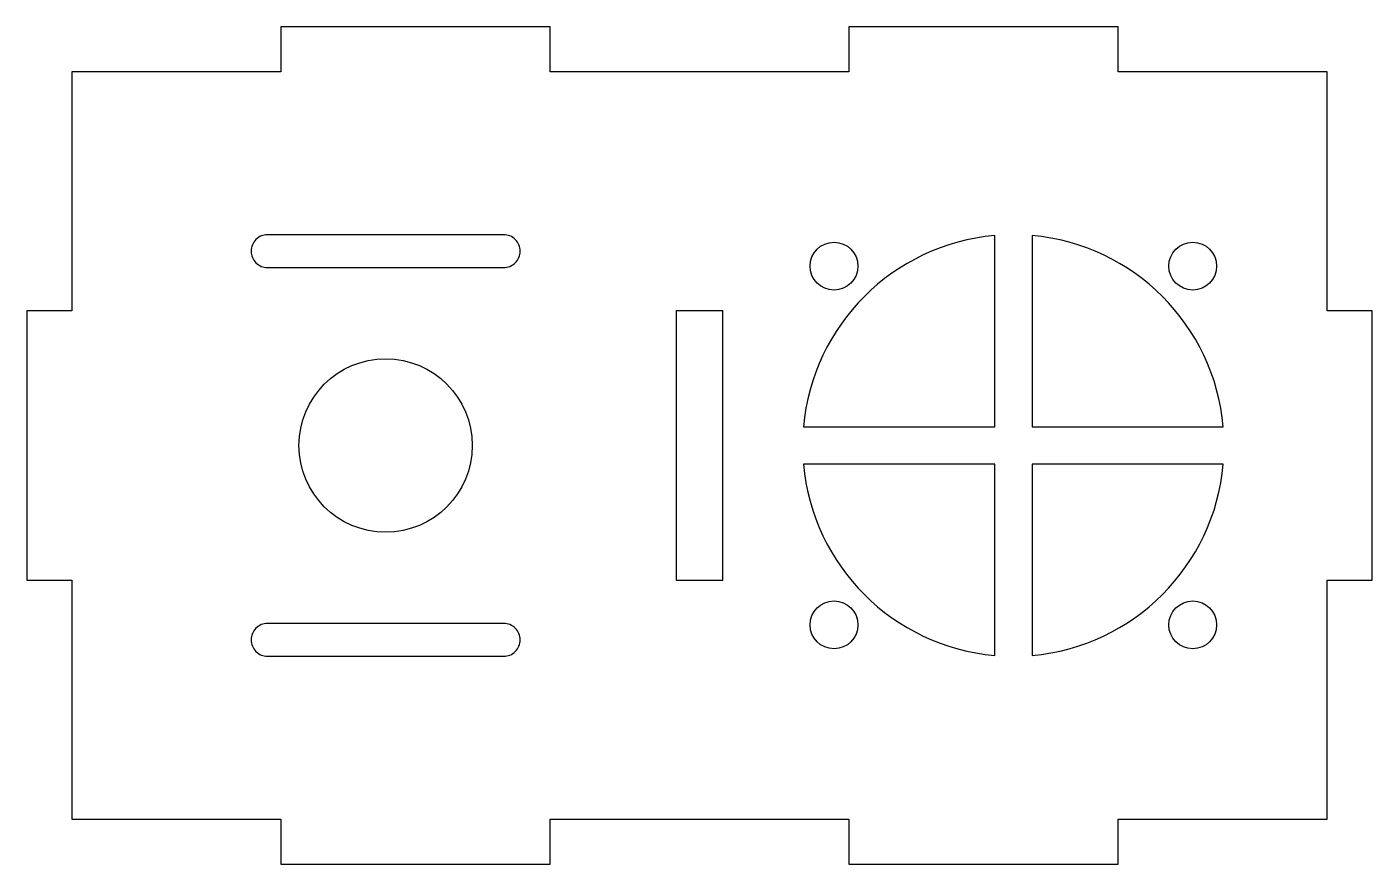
# Model space of a CAD drawing. Header units: metres. Extents: x -3 to 87, y -3 to 53.
import ezdxf

# ---------------------------------------------------------------- set-up
doc = ezdxf.new("R2010")
doc.units = ezdxf.units.M
doc.layers.add('CUT', color=7, linetype='Continuous')

msp = doc.modelspace()

# ---------------------------------------------------------------- linework, layer by layer
at = {"layer": 'CUT', "color": 7}
for points in [[(14, 0), (14, -3), (32, -3), (32, 0), (52, 0), (52, -3), (70, -3), (70, 0), (84, 0), (84, 16), (87, 16), (87, 34), (84, 34), (84, 50), (70, 50), (70, 53), (52, 53), (52, 50), (32, 50), (32, 53), (14, 53), (14, 50), (0, 50), (0, 34), (-3, 34), (-3, 16), (0, 16), (0, 0)], [(28.9, 36.9), (29.008, 36.905), (29.115, 36.921), (29.219, 36.947), (29.321, 36.984), (29.419, 37.03), (29.511, 37.085), (29.598, 37.15), (29.678, 37.222), (29.75, 37.302), (29.815, 37.389), (29.87, 37.481), (29.916, 37.579), (29.953, 37.681), (29.979, 37.785), (29.995, 37.892), (30, 38), (30, 38), (29.995, 38.108), (29.979, 38.215), (29.953, 38.319), (29.916, 38.421), (29.87, 38.519), (29.815, 38.611), (29.75, 38.698), (29.678, 38.778), (29.598, 38.85), (29.511, 38.915), (29.419, 38.97), (29.321, 39.016), (29.219, 39.053), (29.115, 39.079), (29.008, 39.095), (28.9, 39.1), (13.1, 39.1), (12.992, 39.095), (12.885, 39.079), (12.781, 39.053), (12.679, 39.016), (12.581, 38.97), (12.489, 38.915), (12.402, 38.85), (12.322, 38.778), (12.25, 38.698), (12.185, 38.611), (12.13, 38.519), (12.084, 38.421), (12.047, 38.319), (12.021, 38.215), (12.005, 38.108), (12, 38), (12, 38), (12.005, 37.892), (12.021, 37.785), (12.047, 37.681), (12.084, 37.579), (12.13, 37.481), (12.185, 37.389), (12.25, 37.302), (12.322, 37.222), (12.402, 37.15), (12.489, 37.085), (12.581, 37.03), (12.679, 36.984), (12.781, 36.947), (12.885, 36.921), (12.992, 36.905), (13.1, 36.9)], [(40.45, 16), (43.55, 16), (43.55, 34), (40.45, 34)], [(28.9, 10.9), (29.008, 10.905), (29.115, 10.921), (29.219, 10.947), (29.321, 10.984), (29.419, 11.03), (29.511, 11.085), (29.598, 11.15), (29.678, 11.222), (29.75, 11.302), (29.815, 11.389), (29.87, 11.481), (29.916, 11.579), (29.953, 11.681), (29.979, 11.785), (29.995, 11.892), (30, 12), (30, 12), (29.995, 12.108), (29.979, 12.215), (29.953, 12.319), (29.916, 12.421), (29.87, 12.519), (29.815, 12.611), (29.75, 12.698), (29.678, 12.778), (29.598, 12.85), (29.511, 12.915), (29.419, 12.97), (29.321, 13.016), (29.219, 13.053), (29.115, 13.079), (29.008, 13.095), (28.9, 13.1), (13.1, 13.1), (12.992, 13.095), (12.885, 13.079), (12.781, 13.053), (12.679, 13.016), (12.581, 12.97), (12.489, 12.915), (12.402, 12.85), (12.322, 12.778), (12.25, 12.698), (12.185, 12.611), (12.13, 12.519), (12.084, 12.421), (12.047, 12.319), (12.021, 12.215), (12.005, 12.108), (12, 12), (12, 12), (12.005, 11.892), (12.021, 11.785), (12.047, 11.681), (12.084, 11.579), (12.13, 11.481), (12.185, 11.389), (12.25, 11.302), (12.322, 11.222), (12.402, 11.15), (12.489, 11.085), (12.581, 11.03), (12.679, 10.984), (12.781, 10.947), (12.885, 10.921), (12.992, 10.905), (13.1, 10.9)]]:
    msp.add_lwpolyline(points, close=True, dxfattribs=at)
for points in [[(61.75, 26.25), (61.75, 39.044, 0.36312), (48.956, 26.25)], [(64.25, 26.25), (77.044, 26.25, 0.36312), (64.25, 39.044)], [(61.75, 23.75), (48.956, 23.75, 0.36312), (61.75, 10.956)], [(64.25, 23.75), (64.25, 10.956, 0.36312), (77.044, 23.75)]]:
    msp.add_lwpolyline(points, format="xyb", close=True, dxfattribs=at)
for centre, radius in [((51, 37), 1.6), ((75, 37), 1.6), ((21, 25), 5.8), ((51, 13), 1.6), ((75, 13), 1.6)]:
    msp.add_circle(centre, radius, dxfattribs=at)

doc.saveas('drawing.dxf')
